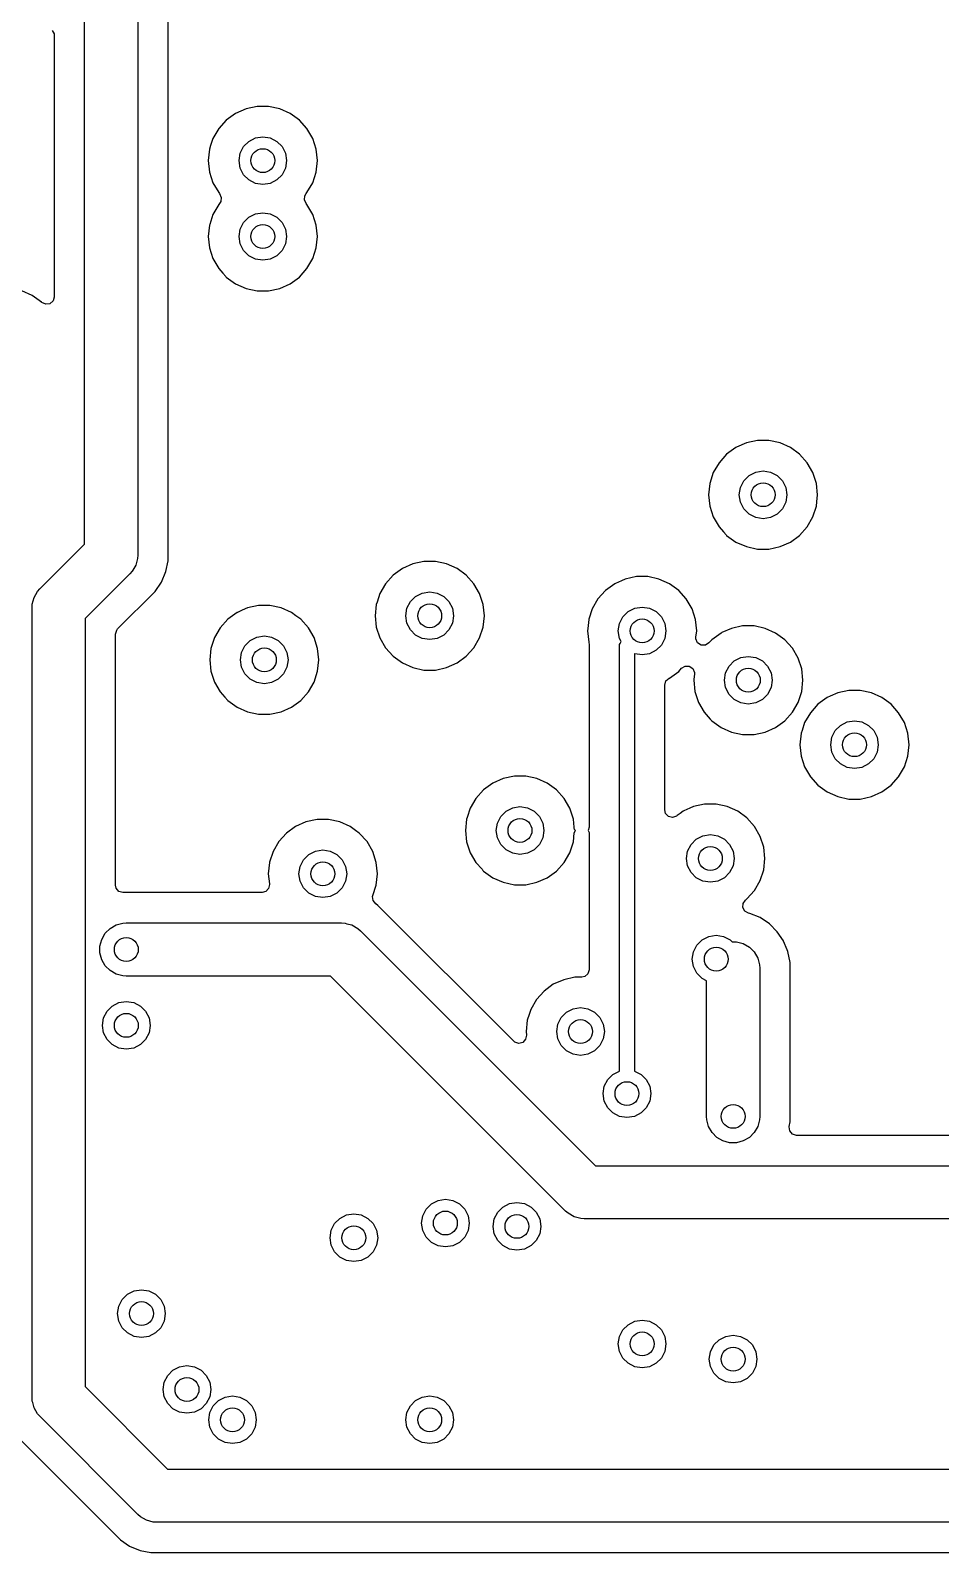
# Model space of a CAD drawing. Extents: x -2.18 to 1.8, y 0.44 to 2.81.
# Drawn here: x 0.467 to 1.067, y 1.277 to 2.281 of the extents above; entities that cross this region are included whole.
import ezdxf

# ---------------------------------------------------------------- set-up
doc = ezdxf.new("R2010")
doc.units = 0
doc.header["$MEASUREMENT"] = 0
doc.layers.add('BLACK', color=7, linetype='CONTINUOUS')

msp = doc.modelspace()

# ---------------------------------------------------------------- linework, layer by layer
at = {"layer": 'BLACK', "linetype": 'CONTINUOUS'}
for p, q in [((0.5575, 2.195), (0.5575, 2.2987)), ((0.5025, 1.9422), (0.5025, 2.2878)), ((0.5375, 2.295), (0.5375, 1.935)), ((0.4811, 2.2809), (0.4824, 2.2785)), ((0.4824, 2.2785), (0.4825, 2.2774)), ((0.4825, 2.2774), (0.4825, 2.1051)), ((0.6089, 2.2292), (0.602, 2.2261)), ((0.6162, 2.2308), (0.6089, 2.2292)), ((0.6238, 2.2308), (0.6162, 2.2308)), ((0.6311, 2.2292), (0.6238, 2.2308)), ((0.638, 2.2261), (0.6311, 2.2292)), ((0.6311, 2.2292), (0.6311, 2.2292)), ((0.5959, 2.2217), (0.5909, 2.2161)), ((0.602, 2.2261), (0.5959, 2.2217)), ((0.6441, 2.2217), (0.638, 2.2261)), ((0.6491, 2.2161), (0.6441, 2.2217)), ((0.5871, 2.2096), (0.5856, 2.205)), ((0.5909, 2.2161), (0.5871, 2.2096)), ((0.5871, 2.2096), (0.5871, 2.2096)), ((0.6073, 2.2043), (0.6107, 2.2077)), ((0.6107, 2.2077), (0.6151, 2.21)), ((0.6151, 2.21), (0.62, 2.2107)), ((0.62, 2.2107), (0.6249, 2.21)), ((0.6249, 2.21), (0.6293, 2.2077)), ((0.6293, 2.2077), (0.6327, 2.2043)), ((0.6529, 2.2096), (0.6491, 2.2161)), ((0.6552, 2.2025), (0.6529, 2.2096)), ((0.5848, 2.2025), (0.584, 2.195)), ((0.5856, 2.205), (0.5848, 2.2025)), ((0.6043, 2.195), (0.605, 2.1999)), ((0.605, 2.1999), (0.6073, 2.2043)), ((0.6327, 2.2043), (0.635, 2.1999)), ((0.635, 2.1999), (0.6357, 2.195)), ((0.656, 2.195), (0.6552, 2.2025)), ((0.5575, 2.065), (0.5575, 2.195)), ((0.584, 2.195), (0.5848, 2.1875)), ((0.5848, 2.1875), (0.5848, 2.1875)), ((0.5848, 2.1875), (0.5871, 2.1804)), ((0.605, 2.1901), (0.6043, 2.195)), ((0.6073, 2.1857), (0.605, 2.1901)), ((0.635, 2.1901), (0.6327, 2.1857)), ((0.6357, 2.195), (0.635, 2.1901)), ((0.6529, 2.1804), (0.6552, 2.1875)), ((0.6552, 2.1875), (0.656, 2.195)), ((0.5871, 2.1804), (0.5871, 2.1804)), ((0.5871, 2.1804), (0.5909, 2.1739)), ((0.6107, 2.1823), (0.6073, 2.1857)), ((0.6151, 2.18), (0.6107, 2.1823)), ((0.62, 2.1793), (0.6151, 2.18)), ((0.6249, 2.18), (0.62, 2.1793)), ((0.6293, 2.1823), (0.6249, 2.18)), ((0.6327, 2.1857), (0.6293, 2.1823)), ((0.6491, 2.1739), (0.6529, 2.1804)), ((0.5909, 2.1739), (0.5909, 2.1739)), ((0.5909, 2.1739), (0.5914, 2.1733)), ((0.5914, 2.1733), (0.5926, 2.1708)), ((0.5923, 2.1681), (0.5914, 2.1667)), ((0.5926, 2.1708), (0.5923, 2.1681)), ((0.6474, 2.1692), (0.6477, 2.1719)), ((0.6486, 2.1667), (0.6474, 2.1692)), ((0.6477, 2.1719), (0.6486, 2.1733)), ((0.6486, 2.1733), (0.6491, 2.1739)), ((0.5871, 2.1596), (0.585, 2.153)), ((0.5909, 2.1661), (0.5871, 2.1596)), ((0.5871, 2.1596), (0.5871, 2.1596)), ((0.5914, 2.1667), (0.5909, 2.1661)), ((0.5909, 2.1661), (0.5909, 2.1661)), ((0.6073, 2.1543), (0.6107, 2.1577)), ((0.6107, 2.1577), (0.6151, 2.16)), ((0.6151, 2.16), (0.62, 2.1607)), ((0.62, 2.1607), (0.6249, 2.16)), ((0.6249, 2.16), (0.6293, 2.1577)), ((0.6293, 2.1577), (0.6327, 2.1543)), ((0.6491, 2.1661), (0.6486, 2.1667)), ((0.6529, 2.1596), (0.6491, 2.1661)), ((0.6552, 2.1525), (0.6529, 2.1596)), ((0.5848, 2.1525), (0.584, 2.145)), ((0.585, 2.153), (0.5848, 2.1525)), ((0.6043, 2.145), (0.605, 2.1499)), ((0.605, 2.1499), (0.6073, 2.1543)), ((0.6327, 2.1543), (0.635, 2.1499)), ((0.635, 2.1499), (0.6357, 2.145)), ((0.656, 2.145), (0.6552, 2.1525)), ((0.584, 2.145), (0.5848, 2.1375)), ((0.5848, 2.1375), (0.5848, 2.1375)), ((0.5848, 2.1375), (0.5871, 2.1304)), ((0.605, 2.1401), (0.6043, 2.145)), ((0.6073, 2.1357), (0.605, 2.1401)), ((0.635, 2.1401), (0.6327, 2.1357)), ((0.6357, 2.145), (0.635, 2.1401)), ((0.6529, 2.1304), (0.6552, 2.1375)), ((0.6552, 2.1375), (0.656, 2.145)), ((0.5871, 2.1304), (0.5871, 2.1304)), ((0.5871, 2.1304), (0.5909, 2.1239)), ((0.6107, 2.1323), (0.6073, 2.1357)), ((0.6151, 2.13), (0.6107, 2.1323)), ((0.62, 2.1293), (0.6151, 2.13)), ((0.6249, 2.13), (0.62, 2.1293)), ((0.6293, 2.1323), (0.6249, 2.13)), ((0.6327, 2.1357), (0.6293, 2.1323)), ((0.6491, 2.1239), (0.6529, 2.1304)), ((0.5909, 2.1239), (0.5937, 2.1208)), ((0.5937, 2.1208), (0.5956, 2.1186)), ((0.5956, 2.1186), (0.5959, 2.1183)), ((0.5959, 2.1183), (0.602, 2.1139)), ((0.638, 2.1139), (0.6441, 2.1183)), ((0.6441, 2.1183), (0.6491, 2.1239)), ((0.468, 2.1061), (0.4611, 2.1092)), ((0.602, 2.1139), (0.6089, 2.1108)), ((0.6089, 2.1108), (0.6162, 2.1092)), ((0.6162, 2.1092), (0.6238, 2.1092)), ((0.6238, 2.1092), (0.6311, 2.1108)), ((0.6311, 2.1108), (0.638, 2.1139)), ((0.4741, 2.1017), (0.468, 2.1061)), ((0.4742, 2.1016), (0.4741, 2.1017)), ((0.4741, 2.1017), (0.4741, 2.1017)), ((0.4741, 2.1017), (0.4741, 2.1017)), ((0.4744, 2.1014), (0.4742, 2.1016)), ((0.4769, 2.1003), (0.4744, 2.1014)), ((0.4796, 2.1007), (0.4769, 2.1003)), ((0.4817, 2.1025), (0.4796, 2.1007)), ((0.4825, 2.1051), (0.4817, 2.1025)), ((0.5575, 1.9748), (0.5575, 2.065)), ((0.9387, 2.009), (0.9323, 2.0061)), ((0.946, 2.0105), (0.9387, 2.009)), ((0.9387, 2.009), (0.9387, 2.009)), ((0.9535, 2.0105), (0.946, 2.0105)), ((0.9609, 2.009), (0.9535, 2.0105)), ((0.9677, 2.0059), (0.9609, 2.009)), ((0.9609, 2.009), (0.9609, 2.009)), ((0.9257, 2.0015), (0.9207, 1.9959)), ((0.9318, 2.0059), (0.9257, 2.0015)), ((0.9323, 2.0061), (0.9318, 2.0059)), ((0.9738, 2.0015), (0.9677, 2.0059)), ((0.9789, 1.9959), (0.9738, 2.0015)), ((0.9169, 1.9894), (0.9146, 1.9822)), ((0.9207, 1.9959), (0.9169, 1.9894)), ((0.9169, 1.9894), (0.9169, 1.9894)), ((0.937, 1.984), (0.9405, 1.9875)), ((0.9405, 1.9875), (0.9449, 1.9897)), ((0.9449, 1.9897), (0.9498, 1.9905)), ((0.9498, 1.9905), (0.9546, 1.9897)), ((0.9546, 1.9897), (0.959, 1.9875)), ((0.959, 1.9875), (0.9625, 1.984)), ((0.9826, 1.9894), (0.9789, 1.9959)), ((0.9849, 1.9822), (0.9826, 1.9894)), ((0.9146, 1.9822), (0.9138, 1.9748)), ((0.9146, 1.9822), (0.9146, 1.9822)), ((0.934, 1.9748), (0.9348, 1.9796)), ((0.9348, 1.9796), (0.937, 1.984)), ((0.9625, 1.984), (0.9647, 1.9796)), ((0.9647, 1.9796), (0.9655, 1.9748)), ((0.9857, 1.9748), (0.9849, 1.9822)), ((0.5575, 1.9387), (0.5575, 1.9748)), ((0.9138, 1.9748), (0.9146, 1.9673)), ((0.9146, 1.9673), (0.9146, 1.9673)), ((0.9146, 1.9673), (0.9169, 1.9601)), ((0.9348, 1.9699), (0.934, 1.9748)), ((0.937, 1.9655), (0.9348, 1.9699)), ((0.9647, 1.9699), (0.9625, 1.9655)), ((0.9655, 1.9748), (0.9647, 1.9699)), ((0.9826, 1.9601), (0.9849, 1.9673)), ((0.9849, 1.9673), (0.9852, 1.97)), ((0.9852, 1.97), (0.9857, 1.9748)), ((0.9169, 1.9601), (0.9169, 1.9601)), ((0.9169, 1.9601), (0.9207, 1.9536)), ((0.9405, 1.962), (0.937, 1.9655)), ((0.9449, 1.9598), (0.9405, 1.962)), ((0.9498, 1.959), (0.9449, 1.9598)), ((0.9546, 1.9598), (0.9498, 1.959)), ((0.959, 1.962), (0.9546, 1.9598)), ((0.9625, 1.9655), (0.959, 1.962)), ((0.9789, 1.9536), (0.9826, 1.9601)), ((0.9207, 1.9536), (0.9236, 1.9504)), ((0.9236, 1.9504), (0.9255, 1.9483)), ((0.9255, 1.9483), (0.9257, 1.948)), ((0.9257, 1.948), (0.9318, 1.9436)), ((0.9677, 1.9436), (0.9738, 1.948)), ((0.9738, 1.948), (0.9789, 1.9536)), ((0.473, 1.9127), (0.5025, 1.9422)), ((0.5575, 1.9313), (0.5575, 1.9387)), ((0.9318, 1.9436), (0.9387, 1.9406)), ((0.9387, 1.9406), (0.946, 1.939)), ((0.946, 1.939), (0.9535, 1.939)), ((0.9535, 1.939), (0.9609, 1.9406)), ((0.9609, 1.9406), (0.9677, 1.9436)), ((0.5362, 1.9283), (0.5343, 1.925)), ((0.5374, 1.9327), (0.5362, 1.9283)), ((0.5375, 1.935), (0.5374, 1.9327)), ((0.5561, 1.9241), (0.5575, 1.9313)), ((0.7189, 1.9292), (0.712, 1.9261)), ((0.7262, 1.9308), (0.7189, 1.9292)), ((0.7338, 1.9308), (0.7262, 1.9308)), ((0.7411, 1.9292), (0.7338, 1.9308)), ((0.748, 1.9261), (0.7411, 1.9292)), ((0.7411, 1.9292), (0.7411, 1.9292)), ((0.5324, 1.9226), (0.5029, 1.8931)), ((0.5339, 1.9243), (0.5324, 1.9226)), ((0.5343, 1.925), (0.5339, 1.9243)), ((0.5491, 1.9111), (0.5532, 1.9172)), ((0.5532, 1.9172), (0.5561, 1.9241)), ((0.7059, 1.9217), (0.7009, 1.9161)), ((0.712, 1.9261), (0.7059, 1.9217)), ((0.7541, 1.9217), (0.748, 1.9261)), ((0.7591, 1.9161), (0.7541, 1.9217)), ((0.8565, 1.9181), (0.8525, 1.9163)), ((0.8589, 1.9192), (0.8565, 1.9181)), ((0.8662, 1.9208), (0.8589, 1.9192)), ((0.8738, 1.9208), (0.8662, 1.9208)), ((0.8811, 1.9192), (0.8738, 1.9208)), ((0.888, 1.9161), (0.8811, 1.9192)), ((0.8811, 1.9192), (0.8811, 1.9192)), ((0.468, 1.9027), (0.4692, 1.9071)), ((0.4692, 1.9071), (0.4715, 1.911)), ((0.4715, 1.911), (0.473, 1.9127)), ((0.4715, 1.911), (0.4715, 1.911)), ((0.5243, 1.8863), (0.5491, 1.9111)), ((0.5491, 1.9111), (0.5491, 1.9111)), ((0.6971, 1.9096), (0.6953, 1.9039)), ((0.7009, 1.9161), (0.6971, 1.9096)), ((0.6971, 1.9096), (0.6971, 1.9096)), ((0.7173, 1.9043), (0.7207, 1.9077)), ((0.7207, 1.9077), (0.7251, 1.91)), ((0.7251, 1.91), (0.73, 1.9107)), ((0.73, 1.9107), (0.7349, 1.91)), ((0.7349, 1.91), (0.7393, 1.9077)), ((0.7393, 1.9077), (0.7427, 1.9043)), ((0.7629, 1.9096), (0.7591, 1.9161)), ((0.7652, 1.9025), (0.7629, 1.9096)), ((0.8459, 1.9117), (0.8409, 1.9061)), ((0.852, 1.9161), (0.8459, 1.9117)), ((0.8525, 1.9163), (0.852, 1.9161)), ((0.8941, 1.9117), (0.888, 1.9161)), ((0.8991, 1.9061), (0.8941, 1.9117)), ((0.4679, 1.9004), (0.468, 1.9027)), ((0.4679, 1.3796), (0.4679, 1.9004)), ((0.603, 1.8971), (0.5969, 1.8927)), ((0.6033, 1.8972), (0.603, 1.8971)), ((0.6064, 1.8986), (0.6033, 1.8972)), ((0.6098, 1.9002), (0.6064, 1.8986)), ((0.6172, 1.9017), (0.6098, 1.9002)), ((0.6247, 1.9017), (0.6172, 1.9017)), ((0.6321, 1.9002), (0.6247, 1.9017)), ((0.6389, 1.8971), (0.6321, 1.9002)), ((0.6321, 1.9002), (0.6321, 1.9002)), ((0.6418, 1.895), (0.6389, 1.8971)), ((0.6948, 1.9025), (0.694, 1.895)), ((0.6953, 1.9039), (0.6948, 1.9025)), ((0.7143, 1.895), (0.715, 1.8999)), ((0.715, 1.8999), (0.7173, 1.9043)), ((0.7427, 1.9043), (0.745, 1.8999)), ((0.745, 1.8999), (0.7457, 1.895)), ((0.766, 1.895), (0.7652, 1.9025)), ((0.8371, 1.8996), (0.8349, 1.8927)), ((0.8409, 1.9061), (0.8371, 1.8996)), ((0.8371, 1.8996), (0.8371, 1.8996)), ((0.8573, 1.8943), (0.8607, 1.8977)), ((0.8607, 1.8977), (0.8651, 1.9)), ((0.8651, 1.9), (0.87, 1.9007)), ((0.87, 1.9007), (0.8749, 1.9)), ((0.8749, 1.9), (0.8793, 1.8977)), ((0.8793, 1.8977), (0.8827, 1.8943)), ((0.9029, 1.8996), (0.8991, 1.9061)), ((0.9052, 1.8925), (0.9029, 1.8996)), ((0.5029, 1.8931), (0.5029, 1.3869)), ((0.5919, 1.8871), (0.5881, 1.8806)), ((0.5969, 1.8927), (0.5919, 1.8871)), ((0.645, 1.8927), (0.6418, 1.895)), ((0.65, 1.8871), (0.645, 1.8927)), ((0.6538, 1.8806), (0.65, 1.8871)), ((0.694, 1.895), (0.6948, 1.8875)), ((0.6948, 1.8875), (0.6948, 1.8875)), ((0.6948, 1.8875), (0.6971, 1.8804)), ((0.715, 1.8901), (0.7143, 1.895)), ((0.7173, 1.8857), (0.715, 1.8901)), ((0.745, 1.8901), (0.7427, 1.8857)), ((0.7457, 1.895), (0.745, 1.8901)), ((0.7629, 1.8804), (0.7652, 1.8875)), ((0.7652, 1.8875), (0.766, 1.895)), ((0.8342, 1.8867), (0.834, 1.885)), ((0.8348, 1.8925), (0.8342, 1.8867)), ((0.8349, 1.8927), (0.8348, 1.8925)), ((0.8543, 1.885), (0.855, 1.8899)), ((0.855, 1.8899), (0.8573, 1.8943)), ((0.8827, 1.8943), (0.885, 1.8899)), ((0.885, 1.8899), (0.8857, 1.885)), ((0.906, 1.885), (0.9052, 1.8925)), ((0.9289, 1.8867), (0.9225, 1.8839)), ((0.9362, 1.8883), (0.9289, 1.8867)), ((0.9289, 1.8867), (0.9289, 1.8867)), ((0.9438, 1.8883), (0.9362, 1.8883)), ((0.9511, 1.8867), (0.9438, 1.8883)), ((0.958, 1.8836), (0.9511, 1.8867)), ((0.9511, 1.8867), (0.9511, 1.8867)), ((0.5229, 1.8828), (0.5237, 1.8855)), ((0.5229, 1.8659), (0.5229, 1.8828)), ((0.5237, 1.8855), (0.5243, 1.8863)), ((0.5881, 1.8806), (0.5858, 1.8735)), ((0.5881, 1.8806), (0.5881, 1.8806)), ((0.6082, 1.8752), (0.6117, 1.8787)), ((0.6117, 1.8787), (0.6161, 1.8809)), ((0.6161, 1.8809), (0.621, 1.8817)), ((0.621, 1.8817), (0.6258, 1.8809)), ((0.6258, 1.8809), (0.6302, 1.8787)), ((0.6302, 1.8787), (0.6337, 1.8752)), ((0.6561, 1.8734), (0.6538, 1.8806)), ((0.6971, 1.8804), (0.6971, 1.8804)), ((0.6971, 1.8804), (0.7009, 1.8739)), ((0.7207, 1.8823), (0.7173, 1.8857)), ((0.7251, 1.88), (0.7207, 1.8823)), ((0.73, 1.8793), (0.7251, 1.88)), ((0.7349, 1.88), (0.73, 1.8793)), ((0.7393, 1.8823), (0.7349, 1.88)), ((0.7427, 1.8857), (0.7393, 1.8823)), ((0.7591, 1.8739), (0.7629, 1.8804)), ((0.834, 1.885), (0.8348, 1.8775)), ((0.8348, 1.8775), (0.8349, 1.8773)), ((0.8349, 1.8773), (0.8349, 1.8773)), ((0.8349, 1.8773), (0.8351, 1.876)), ((0.855, 1.8801), (0.8543, 1.885)), ((0.8561, 1.878), (0.855, 1.8801)), ((0.8552, 1.8761), (0.8555, 1.8768)), ((0.8555, 1.8768), (0.8559, 1.8777)), ((0.8559, 1.8777), (0.8561, 1.878)), ((0.8559, 1.8777), (0.8559, 1.8777)), ((0.885, 1.8801), (0.8827, 1.8757)), ((0.8857, 1.885), (0.885, 1.8801)), ((0.9055, 1.8809), (0.906, 1.885)), ((0.9055, 1.8798), (0.9055, 1.8809)), ((0.9066, 1.8772), (0.9055, 1.8798)), ((0.9089, 1.8757), (0.9066, 1.8772)), ((0.914, 1.8771), (0.9117, 1.8757)), ((0.9159, 1.8792), (0.914, 1.8771)), ((0.922, 1.8836), (0.9159, 1.8792)), ((0.9225, 1.8839), (0.922, 1.8836)), ((0.9641, 1.8792), (0.958, 1.8836)), ((0.9691, 1.8736), (0.9641, 1.8792)), ((0.5858, 1.8734), (0.585, 1.8659)), ((0.5858, 1.8735), (0.5858, 1.8734)), ((0.6052, 1.8659), (0.606, 1.8708)), ((0.606, 1.8708), (0.6082, 1.8752)), ((0.6337, 1.8752), (0.6359, 1.8708)), ((0.6359, 1.8708), (0.6367, 1.8659)), ((0.6569, 1.8659), (0.6561, 1.8734)), ((0.7009, 1.8739), (0.7059, 1.8683)), ((0.7059, 1.8683), (0.712, 1.8639)), ((0.748, 1.8639), (0.7541, 1.8683)), ((0.7541, 1.8683), (0.7591, 1.8739)), ((0.8351, 1.876), (0.8351, 1.7556)), ((0.8551, 1.875), (0.8552, 1.876)), ((0.8551, 1.5949), (0.8551, 1.875)), ((0.8552, 1.876), (0.8552, 1.8761)), ((0.8651, 1.87), (0.8649, 1.8701)), ((0.8649, 1.8701), (0.8649, 1.5949)), ((0.87, 1.8693), (0.8651, 1.87)), ((0.8749, 1.87), (0.87, 1.8693)), ((0.8793, 1.8723), (0.8749, 1.87)), ((0.8827, 1.8757), (0.8793, 1.8723)), ((0.9117, 1.8757), (0.9089, 1.8757)), ((0.9307, 1.8652), (0.9351, 1.8675)), ((0.9351, 1.8675), (0.94, 1.8682)), ((0.94, 1.8682), (0.9449, 1.8675)), ((0.9449, 1.8675), (0.9493, 1.8652)), ((0.9729, 1.8671), (0.9691, 1.8736)), ((0.9752, 1.86), (0.9729, 1.8671)), ((0.5229, 1.7174), (0.5229, 1.8659)), ((0.585, 1.8659), (0.5858, 1.8585)), ((0.5858, 1.8585), (0.5858, 1.8585)), ((0.5858, 1.8585), (0.5881, 1.8513)), ((0.606, 1.8611), (0.6052, 1.8659)), ((0.6082, 1.8567), (0.606, 1.8611)), ((0.6117, 1.8532), (0.6082, 1.8567)), ((0.6337, 1.8567), (0.6302, 1.8532)), ((0.6359, 1.8611), (0.6337, 1.8567)), ((0.6367, 1.8659), (0.6359, 1.8611)), ((0.6538, 1.8513), (0.6561, 1.8585)), ((0.6561, 1.8585), (0.6569, 1.8659)), ((0.712, 1.8639), (0.7189, 1.8608)), ((0.7189, 1.8608), (0.7262, 1.8592)), ((0.7262, 1.8592), (0.7338, 1.8592)), ((0.7338, 1.8592), (0.7411, 1.8608)), ((0.7411, 1.8608), (0.748, 1.8639)), ((0.888, 1.8539), (0.8941, 1.8583)), ((0.8941, 1.8583), (0.896, 1.8604)), ((0.896, 1.8604), (0.8983, 1.8618)), ((0.8983, 1.8618), (0.9011, 1.8618)), ((0.9011, 1.8618), (0.9034, 1.8603)), ((0.9034, 1.8603), (0.9045, 1.8577)), ((0.9045, 1.8566), (0.9041, 1.8532)), ((0.9045, 1.8577), (0.9045, 1.8566)), ((0.9243, 1.8525), (0.925, 1.8574)), ((0.925, 1.8574), (0.9273, 1.8618)), ((0.9273, 1.8618), (0.9307, 1.8652)), ((0.9493, 1.8652), (0.9527, 1.8618)), ((0.9527, 1.8618), (0.955, 1.8574)), ((0.955, 1.8574), (0.9557, 1.8525)), ((0.976, 1.8525), (0.9752, 1.86)), ((0.5881, 1.8513), (0.5881, 1.8513)), ((0.5881, 1.8513), (0.5919, 1.8448)), ((0.6161, 1.851), (0.6117, 1.8532)), ((0.621, 1.8502), (0.6161, 1.851)), ((0.6258, 1.851), (0.621, 1.8502)), ((0.6302, 1.8532), (0.6258, 1.851)), ((0.65, 1.8448), (0.6538, 1.8513)), ((0.8849, 1.8493), (0.8857, 1.852)), ((0.8849, 1.81), (0.8849, 1.8493)), ((0.8857, 1.852), (0.8878, 1.8538)), ((0.8878, 1.8538), (0.888, 1.8539)), ((0.8878, 1.8538), (0.8878, 1.8538)), ((0.9041, 1.8532), (0.904, 1.8525)), ((0.904, 1.8525), (0.9048, 1.845)), ((0.925, 1.8476), (0.9243, 1.8525)), ((0.9273, 1.8432), (0.925, 1.8476)), ((0.955, 1.8476), (0.9527, 1.8432)), ((0.9557, 1.8525), (0.955, 1.8476)), ((0.9752, 1.845), (0.976, 1.8525)), ((0.5919, 1.8448), (0.595, 1.8413)), ((0.595, 1.8413), (0.5969, 1.8392)), ((0.5969, 1.8392), (0.5969, 1.8392)), ((0.5969, 1.8392), (0.603, 1.8348)), ((0.6389, 1.8348), (0.645, 1.8392)), ((0.645, 1.8392), (0.65, 1.8448)), ((0.9048, 1.845), (0.9048, 1.845)), ((0.9048, 1.845), (0.9071, 1.8379)), ((0.9071, 1.8379), (0.9071, 1.8379)), ((0.9071, 1.8379), (0.9109, 1.8314)), ((0.9307, 1.8398), (0.9273, 1.8432)), ((0.9351, 1.8375), (0.9307, 1.8398)), ((0.94, 1.8368), (0.9351, 1.8375)), ((0.9449, 1.8375), (0.94, 1.8368)), ((0.9493, 1.8398), (0.9449, 1.8375)), ((0.9527, 1.8432), (0.9493, 1.8398)), ((0.9691, 1.8314), (0.9729, 1.8379)), ((0.9729, 1.8379), (0.9752, 1.845)), ((0.9859, 1.8367), (0.9809, 1.8311)), ((0.992, 1.8411), (0.9859, 1.8367)), ((0.994, 1.842), (0.992, 1.8411)), ((0.9989, 1.8442), (0.994, 1.842)), ((1.0062, 1.8458), (0.9989, 1.8442)), ((0.9989, 1.8442), (0.9989, 1.8442)), ((1.0138, 1.8458), (1.0062, 1.8458)), ((1.0211, 1.8442), (1.0138, 1.8458)), ((1.028, 1.8411), (1.0211, 1.8442)), ((1.0211, 1.8442), (1.0211, 1.8442)), ((1.0341, 1.8367), (1.028, 1.8411)), ((1.0391, 1.8311), (1.0341, 1.8367)), ((0.603, 1.8348), (0.6098, 1.8317)), ((0.6098, 1.8317), (0.6172, 1.8302)), ((0.6172, 1.8302), (0.6247, 1.8302)), ((0.6247, 1.8302), (0.6321, 1.8317)), ((0.6321, 1.8317), (0.6389, 1.8348)), ((0.9109, 1.8314), (0.9149, 1.8269)), ((0.9149, 1.8269), (0.9159, 1.8258)), ((0.9641, 1.8258), (0.9691, 1.8314)), ((0.9809, 1.8311), (0.9771, 1.8246)), ((1.0429, 1.8246), (1.0391, 1.8311)), ((0.9159, 1.8258), (0.9159, 1.8258)), ((0.9159, 1.8258), (0.922, 1.8214)), ((0.922, 1.8214), (0.9289, 1.8183)), ((0.9289, 1.8183), (0.9362, 1.8167)), ((0.9362, 1.8167), (0.9438, 1.8167)), ((0.9438, 1.8167), (0.9511, 1.8183)), ((0.9511, 1.8183), (0.958, 1.8214)), ((0.958, 1.8214), (0.9641, 1.8258)), ((0.9748, 1.8175), (0.974, 1.81)), ((0.9754, 1.8194), (0.9748, 1.8175)), ((0.9771, 1.8246), (0.9754, 1.8194)), ((0.9771, 1.8246), (0.9771, 1.8246)), ((0.995, 1.8149), (0.9973, 1.8193)), ((0.9973, 1.8193), (1.0007, 1.8227)), ((1.0007, 1.8227), (1.0051, 1.825)), ((1.0051, 1.825), (1.01, 1.8257)), ((1.01, 1.8257), (1.0149, 1.825)), ((1.0149, 1.825), (1.0193, 1.8227)), ((1.0193, 1.8227), (1.0227, 1.8193)), ((1.0227, 1.8193), (1.025, 1.8149)), ((1.0452, 1.8175), (1.0429, 1.8246)), ((1.046, 1.81), (1.0452, 1.8175)), ((0.8849, 1.767), (0.8849, 1.81)), ((0.974, 1.81), (0.9748, 1.8025)), ((0.9943, 1.81), (0.995, 1.8149)), ((0.995, 1.8051), (0.9943, 1.81)), ((1.025, 1.8149), (1.0257, 1.81)), ((1.0257, 1.81), (1.025, 1.8051)), ((1.0452, 1.8025), (1.046, 1.81)), ((0.9748, 1.8025), (0.9748, 1.8025)), ((0.9748, 1.8025), (0.9771, 1.7954)), ((0.9973, 1.8007), (0.995, 1.8051)), ((1.0007, 1.7973), (0.9973, 1.8007)), ((1.0051, 1.795), (1.0007, 1.7973)), ((1.0193, 1.7973), (1.0149, 1.795)), ((1.0227, 1.8007), (1.0193, 1.7973)), ((1.025, 1.8051), (1.0227, 1.8007)), ((1.0429, 1.7954), (1.0452, 1.8025)), ((0.7784, 1.7877), (0.7715, 1.7846)), ((0.7858, 1.7892), (0.7784, 1.7877)), ((0.7933, 1.7892), (0.7858, 1.7892)), ((0.8006, 1.7877), (0.7933, 1.7892)), ((0.8075, 1.7846), (0.8006, 1.7877)), ((0.8006, 1.7877), (0.8006, 1.7877)), ((0.9771, 1.7954), (0.9771, 1.7954)), ((0.9771, 1.7954), (0.9809, 1.7889)), ((0.9809, 1.7889), (0.9859, 1.7833)), ((1.01, 1.7943), (1.0051, 1.795)), ((1.0149, 1.795), (1.01, 1.7943)), ((1.0341, 1.7833), (1.0391, 1.7889)), ((1.0391, 1.7889), (1.0429, 1.7954)), ((0.7655, 1.7802), (0.7604, 1.7746)), ((0.7715, 1.7846), (0.7655, 1.7802)), ((0.8136, 1.7802), (0.8075, 1.7846)), ((0.8186, 1.7746), (0.8136, 1.7802)), ((0.9859, 1.7833), (0.992, 1.7789)), ((0.992, 1.7789), (0.9989, 1.7758)), ((1.0211, 1.7758), (1.028, 1.7789)), ((1.028, 1.7789), (1.0341, 1.7833)), ((0.7567, 1.7681), (0.7547, 1.7621)), ((0.7604, 1.7746), (0.7567, 1.7681)), ((0.7567, 1.7681), (0.7567, 1.7681)), ((0.7768, 1.7627), (0.7803, 1.7662)), ((0.7803, 1.7662), (0.7847, 1.7684)), ((0.7847, 1.7684), (0.7895, 1.7692)), ((0.7895, 1.7692), (0.7944, 1.7684)), ((0.7944, 1.7684), (0.7988, 1.7662)), ((0.7988, 1.7662), (0.8023, 1.7627)), ((0.8224, 1.7681), (0.8186, 1.7746)), ((0.8247, 1.7609), (0.8224, 1.7681)), ((0.8855, 1.7647), (0.8849, 1.767)), ((0.897, 1.7661), (0.895, 1.7647)), ((0.8976, 1.7664), (0.897, 1.7661)), ((0.9014, 1.7681), (0.8976, 1.7664)), ((0.9039, 1.7692), (0.9014, 1.7681)), ((0.9112, 1.7708), (0.9039, 1.7692)), ((0.9188, 1.7708), (0.9112, 1.7708)), ((0.9261, 1.7692), (0.9188, 1.7708)), ((0.933, 1.7661), (0.9261, 1.7692)), ((0.9261, 1.7692), (0.9261, 1.7692)), ((0.9391, 1.7617), (0.933, 1.7661)), ((0.9989, 1.7758), (1.0062, 1.7742)), ((1.0062, 1.7742), (1.0138, 1.7742)), ((1.0138, 1.7742), (1.0211, 1.7758)), ((0.6416, 1.7561), (0.6355, 1.7516)), ((0.6484, 1.7591), (0.6416, 1.7561)), ((0.6558, 1.7607), (0.6484, 1.7591)), ((0.6633, 1.7607), (0.6558, 1.7607)), ((0.6707, 1.7591), (0.6633, 1.7607)), ((0.6775, 1.7561), (0.6707, 1.7591)), ((0.6707, 1.7591), (0.6707, 1.7591)), ((0.6811, 1.7535), (0.6775, 1.7561)), ((0.7543, 1.7609), (0.7536, 1.7535)), ((0.7547, 1.7621), (0.7543, 1.7609)), ((0.7738, 1.7535), (0.7746, 1.7583)), ((0.7746, 1.7583), (0.7768, 1.7627)), ((0.8023, 1.7627), (0.8045, 1.7583)), ((0.8045, 1.7583), (0.8053, 1.7535)), ((0.8253, 1.7556), (0.8247, 1.7609)), ((0.8874, 1.7627), (0.8855, 1.7647)), ((0.8901, 1.7621), (0.8874, 1.7627)), ((0.8927, 1.763), (0.8901, 1.7621)), ((0.8931, 1.7633), (0.8927, 1.763)), ((0.895, 1.7647), (0.8931, 1.7633)), ((0.9441, 1.7561), (0.9391, 1.7617)), ((0.9479, 1.7496), (0.9441, 1.7561)), ((0.6305, 1.7461), (0.6267, 1.7395)), ((0.6355, 1.7516), (0.6305, 1.7461)), ((0.6836, 1.7516), (0.6811, 1.7535)), ((0.6887, 1.7461), (0.6836, 1.7516)), ((0.6924, 1.7395), (0.6887, 1.7461)), ((0.7536, 1.7535), (0.7543, 1.746)), ((0.7543, 1.746), (0.7543, 1.746)), ((0.7543, 1.746), (0.7567, 1.7388)), ((0.7746, 1.7486), (0.7738, 1.7535)), ((0.7768, 1.7442), (0.7746, 1.7486)), ((0.8045, 1.7486), (0.8023, 1.7442)), ((0.8053, 1.7535), (0.8045, 1.7486)), ((0.8224, 1.7388), (0.8247, 1.746)), ((0.8247, 1.746), (0.8253, 1.7518)), ((0.8253, 1.7551), (0.8253, 1.7556)), ((0.8255, 1.7542), (0.8253, 1.7551)), ((0.8253, 1.7518), (0.826, 1.7535)), ((0.826, 1.7535), (0.8255, 1.7542)), ((0.8351, 1.7556), (0.8344, 1.7534)), ((0.8344, 1.7534), (0.835, 1.7522)), ((0.835, 1.7522), (0.8351, 1.7513)), ((0.8351, 1.7513), (0.8351, 1.6616)), ((0.9023, 1.7443), (0.9057, 1.7477)), ((0.9057, 1.7477), (0.9101, 1.75)), ((0.9101, 1.75), (0.915, 1.7507)), ((0.915, 1.7507), (0.9199, 1.75)), ((0.9199, 1.75), (0.9243, 1.7477)), ((0.9243, 1.7477), (0.9277, 1.7443)), ((0.9502, 1.7425), (0.9479, 1.7496)), ((0.6267, 1.7395), (0.6244, 1.7326)), ((0.6267, 1.7395), (0.6267, 1.7395)), ((0.6468, 1.7342), (0.6503, 1.7377)), ((0.6503, 1.7377), (0.6547, 1.7399)), ((0.6547, 1.7399), (0.6596, 1.7407)), ((0.6596, 1.7407), (0.6644, 1.7399)), ((0.6644, 1.7399), (0.6688, 1.7377)), ((0.6688, 1.7377), (0.6723, 1.7342)), ((0.6947, 1.7324), (0.6924, 1.7395)), ((0.7567, 1.7388), (0.7567, 1.7388)), ((0.7567, 1.7388), (0.7604, 1.7323)), ((0.7803, 1.7407), (0.7768, 1.7442)), ((0.7847, 1.7385), (0.7803, 1.7407)), ((0.7895, 1.7377), (0.7847, 1.7385)), ((0.7944, 1.7385), (0.7895, 1.7377)), ((0.7988, 1.7407), (0.7944, 1.7385)), ((0.8023, 1.7442), (0.7988, 1.7407)), ((0.8186, 1.7323), (0.8224, 1.7388)), ((0.8993, 1.735), (0.9, 1.7399)), ((0.9, 1.7399), (0.9023, 1.7443)), ((0.9277, 1.7443), (0.93, 1.7399)), ((0.93, 1.7399), (0.9307, 1.735)), ((0.951, 1.735), (0.9502, 1.7425)), ((0.6244, 1.7324), (0.6236, 1.7249)), ((0.6244, 1.7326), (0.6244, 1.7324)), ((0.6438, 1.7249), (0.6446, 1.7298)), ((0.6446, 1.7298), (0.6468, 1.7342)), ((0.6723, 1.7342), (0.6745, 1.7298)), ((0.6745, 1.7298), (0.6753, 1.7249)), ((0.6955, 1.7249), (0.6947, 1.7324)), ((0.7604, 1.7323), (0.7645, 1.7279)), ((0.7645, 1.7279), (0.7651, 1.7271)), ((0.7651, 1.7271), (0.7655, 1.7267)), ((0.7655, 1.7267), (0.7715, 1.7223)), ((0.8075, 1.7223), (0.8136, 1.7267)), ((0.8136, 1.7267), (0.8186, 1.7323)), ((0.9, 1.7301), (0.8993, 1.735)), ((0.9023, 1.7257), (0.9, 1.7301)), ((0.93, 1.7301), (0.9277, 1.7257)), ((0.9307, 1.735), (0.93, 1.7301)), ((0.9479, 1.7204), (0.9502, 1.7275)), ((0.9502, 1.7275), (0.951, 1.735)), ((0.5233, 1.7154), (0.5229, 1.7174)), ((0.6236, 1.7249), (0.6243, 1.7183)), ((0.6243, 1.7179), (0.6238, 1.7152)), ((0.6243, 1.7183), (0.6243, 1.7179)), ((0.6446, 1.7201), (0.6438, 1.7249)), ((0.6468, 1.7157), (0.6446, 1.7201)), ((0.6745, 1.7201), (0.6723, 1.7157)), ((0.6753, 1.7249), (0.6745, 1.7201)), ((0.6925, 1.7106), (0.6947, 1.7174)), ((0.6947, 1.7174), (0.6955, 1.7249)), ((0.7715, 1.7223), (0.7784, 1.7193)), ((0.7784, 1.7193), (0.7858, 1.7177)), ((0.7858, 1.7177), (0.7933, 1.7177)), ((0.7933, 1.7177), (0.8006, 1.7193)), ((0.8006, 1.7193), (0.8075, 1.7223)), ((0.9057, 1.7223), (0.9023, 1.7257)), ((0.9101, 1.72), (0.9057, 1.7223)), ((0.915, 1.7193), (0.9101, 1.72)), ((0.9199, 1.72), (0.915, 1.7193)), ((0.9243, 1.7223), (0.9199, 1.72)), ((0.9277, 1.7257), (0.9243, 1.7223)), ((0.9441, 1.7139), (0.9479, 1.7204)), ((0.5251, 1.7133), (0.5233, 1.7154)), ((0.5278, 1.7125), (0.5251, 1.7133)), ((0.6195, 1.7125), (0.5278, 1.7125)), ((0.622, 1.7132), (0.6195, 1.7125)), ((0.6238, 1.7152), (0.622, 1.7132)), ((0.6503, 1.7122), (0.6468, 1.7157)), ((0.6547, 1.7099), (0.6503, 1.7122)), ((0.6596, 1.7092), (0.6547, 1.7099)), ((0.6644, 1.7099), (0.6596, 1.7092)), ((0.6688, 1.7122), (0.6644, 1.7099)), ((0.6723, 1.7157), (0.6688, 1.7122)), ((0.6923, 1.7099), (0.6925, 1.7106)), ((0.6927, 1.7072), (0.6923, 1.7099)), ((0.6945, 1.7051), (0.6927, 1.7072)), ((0.9365, 1.7054), (0.9381, 1.7076)), ((0.9381, 1.7076), (0.9383, 1.7077)), ((0.9383, 1.7077), (0.9391, 1.7083)), ((0.9391, 1.7083), (0.9441, 1.7139)), ((0.6958, 1.7041), (0.6945, 1.7051)), ((0.7854, 1.6146), (0.6958, 1.7041)), ((0.9364, 1.7026), (0.9365, 1.7054)), ((0.9377, 1.7002), (0.9364, 1.7026)), ((0.9402, 1.6989), (0.9377, 1.7002)), ((0.9409, 1.6988), (0.9402, 1.6989)), ((0.9478, 1.696), (0.9409, 1.6988)), ((0.9409, 1.6988), (0.9409, 1.6988)), ((0.9539, 1.6919), (0.9478, 1.696)), ((0.9478, 1.696), (0.9478, 1.696)), ((0.5138, 1.6817), (0.5161, 1.6857)), ((0.5161, 1.6857), (0.5193, 1.6889)), ((0.5193, 1.6889), (0.5233, 1.6912)), ((0.5233, 1.6912), (0.5277, 1.6924)), ((0.5277, 1.6924), (0.53, 1.6925)), ((0.53, 1.6925), (0.6719, 1.6925)), ((0.6719, 1.6925), (0.6742, 1.6924)), ((0.6742, 1.6924), (0.6742, 1.6924)), ((0.6742, 1.6924), (0.6754, 1.692)), ((0.6754, 1.692), (0.6786, 1.6912)), ((0.6786, 1.6912), (0.6826, 1.6889)), ((0.6826, 1.6889), (0.6826, 1.6889)), ((0.6826, 1.6889), (0.6843, 1.6874)), ((0.6843, 1.6874), (0.8392, 1.5325)), ((0.9591, 1.6866), (0.9539, 1.6919)), ((0.9539, 1.6919), (0.9539, 1.6919)), ((0.9631, 1.6807), (0.9591, 1.6866)), ((0.9591, 1.6866), (0.9591, 1.6866)), ((0.5126, 1.6773), (0.5138, 1.6817)), ((0.5126, 1.6727), (0.5126, 1.6773)), ((0.9039, 1.6735), (0.9061, 1.6779)), ((0.9061, 1.6779), (0.9096, 1.6814)), ((0.9096, 1.6814), (0.914, 1.6836)), ((0.914, 1.6836), (0.9189, 1.6844)), ((0.9189, 1.6844), (0.9237, 1.6836)), ((0.9237, 1.6836), (0.9281, 1.6814)), ((0.9281, 1.6814), (0.9294, 1.6801)), ((0.9294, 1.6801), (0.9323, 1.6801)), ((0.9323, 1.6801), (0.9367, 1.6789)), ((0.9367, 1.6789), (0.9407, 1.6766)), ((0.9407, 1.6766), (0.9439, 1.6734)), ((0.9632, 1.6805), (0.9631, 1.6807)), ((0.9657, 1.6747), (0.9632, 1.6805)), ((0.9632, 1.6805), (0.9632, 1.6805)), ((0.5138, 1.6683), (0.5126, 1.6727)), ((0.5161, 1.6643), (0.5138, 1.6683)), ((0.9031, 1.6686), (0.9039, 1.6735)), ((0.9039, 1.6638), (0.9031, 1.6686)), ((0.9439, 1.6734), (0.9462, 1.6694)), ((0.9462, 1.6694), (0.9474, 1.665)), ((0.9661, 1.6737), (0.9657, 1.6747)), ((0.9675, 1.6664), (0.9661, 1.6737)), ((0.9675, 1.5613), (0.9675, 1.6664)), ((0.9675, 1.6664), (0.9675, 1.6664)), ((0.5193, 1.6611), (0.5161, 1.6643)), ((0.5233, 1.6588), (0.5193, 1.6611)), ((0.5277, 1.6576), (0.5233, 1.6588)), ((0.53, 1.6575), (0.5277, 1.6576)), ((0.6647, 1.6575), (0.53, 1.6575)), ((0.8195, 1.5026), (0.6647, 1.6575)), ((0.8257, 1.6567), (0.8183, 1.6551)), ((0.8302, 1.6567), (0.8257, 1.6567)), ((0.8322, 1.6571), (0.8302, 1.6567)), ((0.8343, 1.6589), (0.8322, 1.6571)), ((0.8351, 1.6616), (0.8343, 1.6589)), ((0.9061, 1.6594), (0.9039, 1.6638)), ((0.9096, 1.6559), (0.9061, 1.6594)), ((0.9125, 1.6544), (0.9096, 1.6559)), ((0.9474, 1.665), (0.9475, 1.6627)), ((0.9475, 1.6627), (0.9475, 1.565)), ((0.8054, 1.6476), (0.8003, 1.6421)), ((0.8114, 1.6521), (0.8054, 1.6476)), ((0.8183, 1.6551), (0.8114, 1.6521)), ((0.9125, 1.565), (0.9125, 1.6544)), ((0.5173, 1.6343), (0.5207, 1.6377)), ((0.5207, 1.6377), (0.5251, 1.64)), ((0.5251, 1.64), (0.53, 1.6407)), ((0.53, 1.6407), (0.5349, 1.64)), ((0.5349, 1.64), (0.5393, 1.6377)), ((0.5393, 1.6377), (0.5427, 1.6343)), ((0.7966, 1.6355), (0.7955, 1.6321)), ((0.8003, 1.6421), (0.7966, 1.6355)), ((0.7966, 1.6355), (0.7966, 1.6355)), ((0.8202, 1.6337), (0.8246, 1.6359)), ((0.8246, 1.6359), (0.8294, 1.6367)), ((0.8294, 1.6367), (0.8343, 1.6359)), ((0.8343, 1.6359), (0.8387, 1.6337)), ((0.5143, 1.625), (0.515, 1.6299)), ((0.515, 1.6299), (0.5173, 1.6343)), ((0.5427, 1.6343), (0.545, 1.6299)), ((0.545, 1.6299), (0.5457, 1.625)), ((0.7943, 1.6284), (0.7935, 1.6209)), ((0.7955, 1.6321), (0.7943, 1.6284)), ((0.8137, 1.6209), (0.8145, 1.6258)), ((0.8145, 1.6258), (0.8167, 1.6302)), ((0.8167, 1.6302), (0.8202, 1.6337)), ((0.8387, 1.6337), (0.8422, 1.6302)), ((0.8422, 1.6302), (0.8444, 1.6258)), ((0.8444, 1.6258), (0.8452, 1.6209)), ((0.515, 1.6201), (0.5143, 1.625)), ((0.5173, 1.6157), (0.515, 1.6201)), ((0.5207, 1.6123), (0.5173, 1.6157)), ((0.5427, 1.6157), (0.5393, 1.6123)), ((0.545, 1.6201), (0.5427, 1.6157)), ((0.5457, 1.625), (0.545, 1.6201)), ((0.7932, 1.6158), (0.7913, 1.6138)), ((0.7937, 1.6185), (0.7932, 1.6158)), ((0.7935, 1.6209), (0.7937, 1.6185)), ((0.8145, 1.6161), (0.8137, 1.6209)), ((0.8167, 1.6117), (0.8145, 1.6161)), ((0.8444, 1.6161), (0.8422, 1.6117)), ((0.8452, 1.6209), (0.8444, 1.6161)), ((0.5251, 1.61), (0.5207, 1.6123)), ((0.53, 1.6093), (0.5251, 1.61)), ((0.5349, 1.61), (0.53, 1.6093)), ((0.5393, 1.6123), (0.5349, 1.61)), ((0.7861, 1.614), (0.7854, 1.6146)), ((0.7887, 1.6131), (0.7861, 1.614)), ((0.7913, 1.6138), (0.7887, 1.6131)), ((0.8202, 1.6082), (0.8167, 1.6117)), ((0.8246, 1.6059), (0.8202, 1.6082)), ((0.8294, 1.6052), (0.8246, 1.6059)), ((0.8343, 1.6059), (0.8294, 1.6052)), ((0.8387, 1.6082), (0.8343, 1.6059)), ((0.8422, 1.6117), (0.8387, 1.6082)), ((0.845, 1.5849), (0.8473, 1.5893)), ((0.8473, 1.5893), (0.8507, 1.5927)), ((0.8507, 1.5927), (0.8551, 1.5949)), ((0.8649, 1.5949), (0.8693, 1.5927)), ((0.8693, 1.5927), (0.8727, 1.5893)), ((0.8727, 1.5893), (0.875, 1.5849)), ((0.8443, 1.58), (0.845, 1.5849)), ((0.845, 1.5751), (0.8443, 1.58)), ((0.875, 1.5849), (0.8757, 1.58)), ((0.8757, 1.58), (0.875, 1.5751)), ((0.8473, 1.5707), (0.845, 1.5751)), ((0.8507, 1.5673), (0.8473, 1.5707)), ((0.8551, 1.565), (0.8507, 1.5673)), ((0.8693, 1.5673), (0.8649, 1.565)), ((0.8727, 1.5707), (0.8693, 1.5673)), ((0.875, 1.5751), (0.8727, 1.5707)), ((0.86, 1.5643), (0.8551, 1.565)), ((0.8649, 1.565), (0.86, 1.5643)), ((0.9126, 1.5627), (0.9125, 1.565)), ((0.9138, 1.5583), (0.9126, 1.5627)), ((0.9161, 1.5543), (0.9138, 1.5583)), ((0.9462, 1.5583), (0.9439, 1.5543)), ((0.9474, 1.5627), (0.9462, 1.5583)), ((0.9475, 1.565), (0.9474, 1.5627)), ((0.9669, 1.5584), (0.9675, 1.5613)), ((0.9669, 1.5581), (0.9669, 1.5584)), ((0.9673, 1.5554), (0.9669, 1.5581)), ((0.9691, 1.5533), (0.9673, 1.5554)), ((0.9675, 1.5613), (0.9675, 1.5613)), ((0.9193, 1.5511), (0.9161, 1.5543)), ((0.9233, 1.5488), (0.9193, 1.5511)), ((0.9277, 1.5476), (0.9233, 1.5488)), ((0.9323, 1.5476), (0.9277, 1.5476)), ((0.9367, 1.5488), (0.9323, 1.5476)), ((0.9407, 1.5511), (0.9367, 1.5488)), ((0.9439, 1.5543), (0.9407, 1.5511)), ((0.9717, 1.5525), (0.9691, 1.5533)), ((1.2037, 1.5525), (0.9717, 1.5525)), ((0.8392, 1.5325), (1.2, 1.5325)), ((0.7276, 1.5039), (0.7311, 1.5074)), ((0.7311, 1.5074), (0.7355, 1.5096)), ((0.7355, 1.5096), (0.7403, 1.5104)), ((0.7403, 1.5104), (0.7452, 1.5096)), ((0.7452, 1.5096), (0.7496, 1.5074)), ((0.7496, 1.5074), (0.7531, 1.5039)), ((0.7748, 1.5018), (0.7782, 1.5052)), ((0.7782, 1.5052), (0.7826, 1.5075)), ((0.7826, 1.5075), (0.7875, 1.5082)), ((0.7875, 1.5082), (0.7924, 1.5075)), ((0.7924, 1.5075), (0.7968, 1.5052)), ((0.7968, 1.5052), (0.8002, 1.5018)), ((0.6673, 1.4943), (0.6707, 1.4977)), ((0.6707, 1.4977), (0.6751, 1.5)), ((0.6751, 1.5), (0.68, 1.5007)), ((0.68, 1.5007), (0.6849, 1.5)), ((0.6849, 1.5), (0.6893, 1.4977)), ((0.6893, 1.4977), (0.6927, 1.4943)), ((0.7246, 1.4947), (0.7254, 1.4995)), ((0.7254, 1.4995), (0.7276, 1.5039)), ((0.7531, 1.5039), (0.7553, 1.4995)), ((0.7553, 1.4995), (0.7561, 1.4947)), ((0.7718, 1.4925), (0.7725, 1.4974)), ((0.7725, 1.4974), (0.7748, 1.5018)), ((0.8002, 1.5018), (0.8025, 1.4974)), ((0.8025, 1.4974), (0.8032, 1.4925)), ((0.8213, 1.5011), (0.8195, 1.5026)), ((0.8252, 1.4988), (0.8213, 1.5011)), ((0.8296, 1.4976), (0.8252, 1.4988)), ((0.8319, 1.4975), (0.8296, 1.4976)), ((1.1928, 1.4975), (0.8319, 1.4975)), ((0.6643, 1.485), (0.665, 1.4899)), ((0.665, 1.4801), (0.6643, 1.485)), ((0.665, 1.4899), (0.6673, 1.4943)), ((0.6927, 1.4943), (0.695, 1.4899)), ((0.695, 1.4899), (0.6957, 1.485)), ((0.6957, 1.485), (0.695, 1.4801)), ((0.7254, 1.4898), (0.7246, 1.4947)), ((0.7276, 1.4854), (0.7254, 1.4898)), ((0.7311, 1.4819), (0.7276, 1.4854)), ((0.7531, 1.4854), (0.7496, 1.4819)), ((0.7553, 1.4898), (0.7531, 1.4854)), ((0.7561, 1.4947), (0.7553, 1.4898)), ((0.7725, 1.4876), (0.7718, 1.4925)), ((0.7748, 1.4832), (0.7725, 1.4876)), ((0.8025, 1.4876), (0.8002, 1.4832)), ((0.8032, 1.4925), (0.8025, 1.4876)), ((0.6673, 1.4757), (0.665, 1.4801)), ((0.6707, 1.4723), (0.6673, 1.4757)), ((0.6927, 1.4757), (0.6893, 1.4723)), ((0.695, 1.4801), (0.6927, 1.4757)), ((0.7355, 1.4797), (0.7311, 1.4819)), ((0.7403, 1.4789), (0.7355, 1.4797)), ((0.7452, 1.4797), (0.7403, 1.4789)), ((0.7496, 1.4819), (0.7452, 1.4797)), ((0.7782, 1.4798), (0.7748, 1.4832)), ((0.7826, 1.4775), (0.7782, 1.4798)), ((0.7875, 1.4768), (0.7826, 1.4775)), ((0.7924, 1.4775), (0.7875, 1.4768)), ((0.7968, 1.4798), (0.7924, 1.4775)), ((0.8002, 1.4832), (0.7968, 1.4798)), ((0.6751, 1.47), (0.6707, 1.4723)), ((0.68, 1.4693), (0.6751, 1.47)), ((0.6849, 1.47), (0.68, 1.4693)), ((0.6893, 1.4723), (0.6849, 1.47)), ((0.5273, 1.4443), (0.5307, 1.4477)), ((0.5307, 1.4477), (0.5351, 1.45)), ((0.5351, 1.45), (0.54, 1.4507)), ((0.54, 1.4507), (0.5449, 1.45)), ((0.5449, 1.45), (0.5493, 1.4477)), ((0.5493, 1.4477), (0.5527, 1.4443)), ((0.5243, 1.435), (0.525, 1.4399)), ((0.525, 1.4301), (0.5243, 1.435)), ((0.525, 1.4399), (0.5273, 1.4443)), ((0.5527, 1.4443), (0.555, 1.4399)), ((0.555, 1.4399), (0.5557, 1.435)), ((0.5557, 1.435), (0.555, 1.4301)), ((0.5273, 1.4257), (0.525, 1.4301)), ((0.5307, 1.4223), (0.5273, 1.4257)), ((0.5527, 1.4257), (0.5493, 1.4223)), ((0.555, 1.4301), (0.5527, 1.4257)), ((0.8573, 1.4243), (0.8607, 1.4277)), ((0.8607, 1.4277), (0.8651, 1.43)), ((0.8651, 1.43), (0.87, 1.4307)), ((0.87, 1.4307), (0.8749, 1.43)), ((0.8749, 1.43), (0.8793, 1.4277)), ((0.8793, 1.4277), (0.8827, 1.4243)), ((0.5351, 1.42), (0.5307, 1.4223)), ((0.54, 1.4193), (0.5351, 1.42)), ((0.5449, 1.42), (0.54, 1.4193)), ((0.5493, 1.4223), (0.5449, 1.42)), ((0.8543, 1.415), (0.855, 1.4199)), ((0.855, 1.4101), (0.8543, 1.415)), ((0.855, 1.4199), (0.8573, 1.4243)), ((0.8827, 1.4243), (0.885, 1.4199)), ((0.885, 1.4199), (0.8857, 1.415)), ((0.8857, 1.415), (0.885, 1.4101)), ((0.9173, 1.4143), (0.9207, 1.4177)), ((0.9207, 1.4177), (0.9251, 1.42)), ((0.9251, 1.42), (0.93, 1.4207)), ((0.93, 1.4207), (0.9349, 1.42)), ((0.9349, 1.42), (0.9393, 1.4177)), ((0.9393, 1.4177), (0.9427, 1.4143)), ((0.8573, 1.4057), (0.855, 1.4101)), ((0.8607, 1.4023), (0.8573, 1.4057)), ((0.8827, 1.4057), (0.8793, 1.4023)), ((0.885, 1.4101), (0.8827, 1.4057)), ((0.9143, 1.405), (0.915, 1.4099)), ((0.915, 1.4001), (0.9143, 1.405)), ((0.915, 1.4099), (0.9173, 1.4143)), ((0.9427, 1.4143), (0.945, 1.4099)), ((0.945, 1.4099), (0.9457, 1.405)), ((0.9457, 1.405), (0.945, 1.4001)), ((0.5573, 1.3943), (0.5607, 1.3977)), ((0.5607, 1.3977), (0.5651, 1.4)), ((0.5651, 1.4), (0.57, 1.4007)), ((0.57, 1.4007), (0.5749, 1.4)), ((0.5749, 1.4), (0.5793, 1.3977)), ((0.5793, 1.3977), (0.5827, 1.3943)), ((0.8651, 1.4), (0.8607, 1.4023)), ((0.87, 1.3993), (0.8651, 1.4)), ((0.8749, 1.4), (0.87, 1.3993)), ((0.8793, 1.4023), (0.8749, 1.4)), ((0.9173, 1.3957), (0.915, 1.4001)), ((0.9207, 1.3923), (0.9173, 1.3957)), ((0.9427, 1.3957), (0.9393, 1.3923)), ((0.945, 1.4001), (0.9427, 1.3957)), ((0.5029, 1.3869), (0.5572, 1.3325)), ((0.5543, 1.385), (0.555, 1.3899)), ((0.555, 1.3801), (0.5543, 1.385)), ((0.555, 1.3899), (0.5573, 1.3943)), ((0.5827, 1.3943), (0.585, 1.3899)), ((0.585, 1.3899), (0.5857, 1.385)), ((0.5857, 1.385), (0.585, 1.3801)), ((0.9251, 1.39), (0.9207, 1.3923)), ((0.93, 1.3893), (0.9251, 1.39)), ((0.9349, 1.39), (0.93, 1.3893)), ((0.9393, 1.3923), (0.9349, 1.39)), ((0.468, 1.3773), (0.4679, 1.3796)), ((0.4683, 1.3765), (0.468, 1.3773)), ((0.468, 1.3773), (0.468, 1.3773)), ((0.4692, 1.3729), (0.4683, 1.3765)), ((0.5573, 1.3757), (0.555, 1.3801)), ((0.5607, 1.3723), (0.5573, 1.3757)), ((0.5827, 1.3757), (0.5793, 1.3723)), ((0.585, 1.3801), (0.5827, 1.3757)), ((0.5873, 1.3743), (0.5907, 1.3777)), ((0.5907, 1.3777), (0.5951, 1.38)), ((0.5951, 1.38), (0.6, 1.3807)), ((0.6, 1.3807), (0.6049, 1.38)), ((0.6049, 1.38), (0.6093, 1.3777)), ((0.6093, 1.3777), (0.6127, 1.3743)), ((0.7173, 1.3743), (0.7207, 1.3777)), ((0.7207, 1.3777), (0.7251, 1.38)), ((0.7251, 1.38), (0.73, 1.3807)), ((0.73, 1.3807), (0.7349, 1.38)), ((0.7349, 1.38), (0.7393, 1.3777)), ((0.7393, 1.3777), (0.7427, 1.3743)), ((0.4715, 1.369), (0.4692, 1.3729)), ((0.473, 1.3673), (0.4715, 1.369)), ((0.4715, 1.369), (0.4715, 1.369)), ((0.5376, 1.3026), (0.473, 1.3673)), ((0.5651, 1.37), (0.5607, 1.3723)), ((0.57, 1.3693), (0.5651, 1.37)), ((0.5749, 1.37), (0.57, 1.3693)), ((0.5793, 1.3723), (0.5749, 1.37)), ((0.5843, 1.365), (0.585, 1.3699)), ((0.585, 1.3601), (0.5843, 1.365)), ((0.585, 1.3699), (0.5873, 1.3743)), ((0.6127, 1.3743), (0.615, 1.3699)), ((0.615, 1.3699), (0.6157, 1.365)), ((0.6157, 1.365), (0.615, 1.3601)), ((0.7143, 1.365), (0.715, 1.3699)), ((0.715, 1.3601), (0.7143, 1.365)), ((0.715, 1.3699), (0.7173, 1.3743)), ((0.7427, 1.3743), (0.745, 1.3699)), ((0.745, 1.3699), (0.7457, 1.365)), ((0.7457, 1.365), (0.745, 1.3601)), ((0.4562, 1.3557), (0.5261, 1.2859)), ((0.5873, 1.3557), (0.585, 1.3601)), ((0.5907, 1.3523), (0.5873, 1.3557)), ((0.6127, 1.3557), (0.6093, 1.3523)), ((0.615, 1.3601), (0.6127, 1.3557)), ((0.7173, 1.3557), (0.715, 1.3601)), ((0.7207, 1.3523), (0.7173, 1.3557)), ((0.7427, 1.3557), (0.7393, 1.3523)), ((0.745, 1.3601), (0.7427, 1.3557)), ((0.5951, 1.35), (0.5907, 1.3523)), ((0.6, 1.3493), (0.5951, 1.35)), ((0.6049, 1.35), (0.6, 1.3493)), ((0.6093, 1.3523), (0.6049, 1.35)), ((0.7251, 1.35), (0.7207, 1.3523)), ((0.73, 1.3493), (0.7251, 1.35)), ((0.7349, 1.35), (0.73, 1.3493)), ((0.7393, 1.3523), (0.7349, 1.35)), ((0.5572, 1.3325), (1.3103, 1.3325)), ((0.5393, 1.3011), (0.5376, 1.3026)), ((0.5433, 1.2988), (0.5393, 1.3011)), ((0.5477, 1.2976), (0.5433, 1.2988)), ((0.55, 1.2975), (0.5477, 1.2976)), ((0.5477, 1.2976), (0.5477, 1.2976)), ((1.3031, 1.2975), (0.55, 1.2975)), ((0.5261, 1.2859), (0.5261, 1.2859)), ((0.5261, 1.2859), (0.5322, 1.2818)), ((0.5322, 1.2818), (0.5322, 1.2818)), ((0.5322, 1.2818), (0.5391, 1.2789)), ((0.5391, 1.2789), (0.5391, 1.2789)), ((0.5391, 1.2789), (0.5461, 1.2775)), ((0.5461, 1.2775), (0.5463, 1.2775)), ((0.5463, 1.2775), (0.5463, 1.2775)), ((0.5463, 1.2775), (0.5463, 1.2775)), ((0.5463, 1.2775), (0.5537, 1.2775)), ((0.5537, 1.2775), (1.2928, 1.2775))]:
    msp.add_line(p, q, dxfattribs=at)
at = {"layer": 'BLACK'}
for centre in [(0.62, 2.195), (0.62, 2.145), (0.9498, 1.9748), (0.73, 1.895), (0.87, 1.885), (0.621, 1.8659), (0.94, 1.8525), (1.01, 1.81), (0.7895, 1.7535), (0.915, 1.735), (0.6596, 1.7249), (0.53, 1.675), (0.9189, 1.6686), (0.53, 1.625), (0.8294, 1.6209), (0.86, 1.58), (0.93, 1.565), (0.7403, 1.4947), (0.7875, 1.4925), (0.68, 1.485), (0.54, 1.435), (0.87, 1.415), (0.93, 1.405), (0.57, 1.385), (0.6, 1.365), (0.73, 1.365)]:
    msp.add_circle(centre, 0.00787, dxfattribs=at)

doc.saveas('drawing.dxf')
